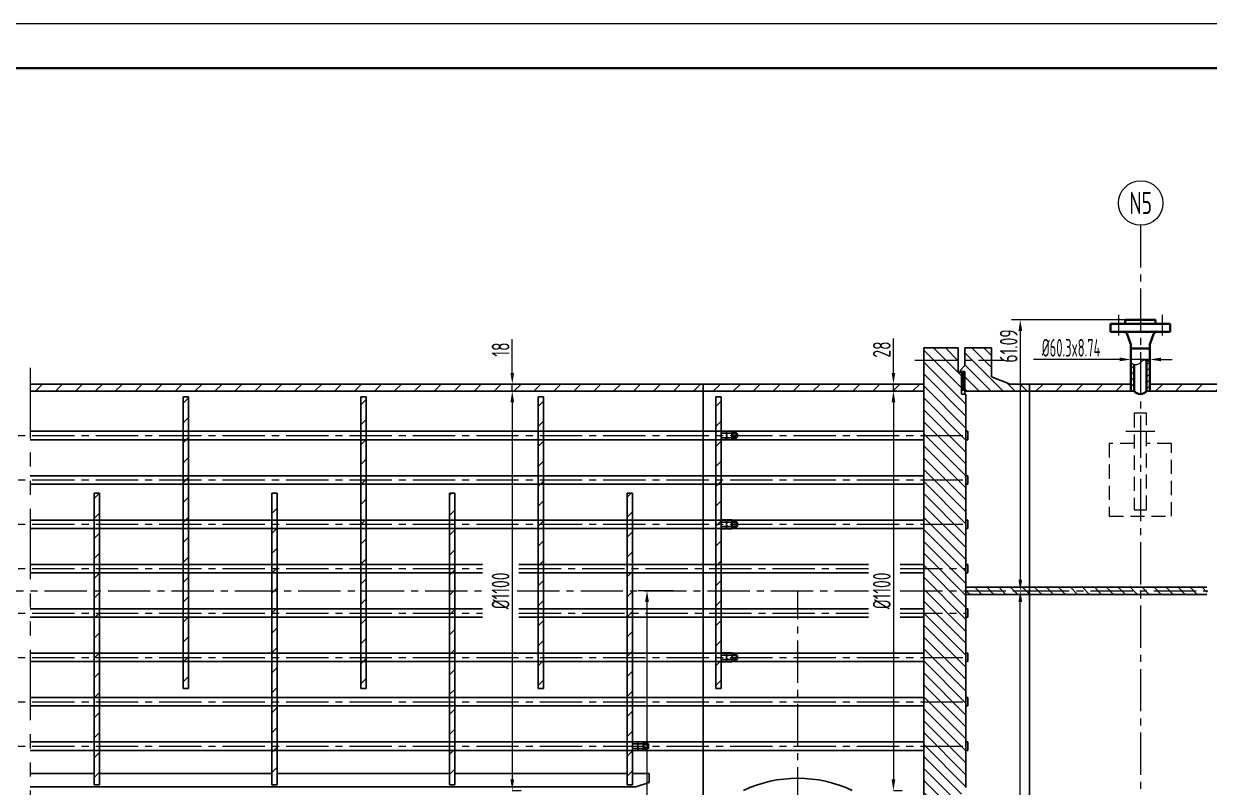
# Model space of a CAD drawing. Header units: millimetres. Extents: x 5765 to 6606, y -201 to 393.
# Drawn here: x 6055.1 to 6322.1, y 221.4 to 393.4 of the extents above; entities that cross this region are included whole.
import ezdxf
from ezdxf.enums import TextEntityAlignment as Align

# ---------------------------------------------------------------- set-up
doc = ezdxf.new("R2010")
doc.units = ezdxf.units.MM
for name, pattern in [('CENTER2', [28.575, 19.05, -3.175, 3.175, -3.175]), ('DASHED2', [9.525, 6.35, -3.175]), ('PHANTOM2', [31.75, 15.875, -3.175, 3.175, -3.175, 3.175, -3.175])]:
    doc.linetypes.add(name, pattern=pattern)
for name, color, linetype, lineweight in [('1粗实线', 7, 'Continuous', 35), ('2细实线', 3, 'Continuous', 13), ('3中心线', 1, 'CENTER2', 13), ('4虚线', 4, 'DASHED2', 13), ('5双点划线', 2, 'PHANTOM2', 13), ('6剖面线', 6, 'Continuous', 13), ('7文本', 2, 'Continuous', 13), ('8标注', 3, 'Continuous', 13), ('9图表', 4, 'Continuous', 13)]:
    doc.layers.add(name, color=color, linetype=linetype, lineweight=lineweight)
doc.styles.add('lanpec', font='bpec_e.shx', dxfattribs={"width": 0.75, "bigfont": 'hztxt.shx'})
doc.styles.add('lanpec-dim', font='bpec_e.shx', dxfattribs={"width": 0.75})
doc.dimstyles.new('lanpec', dxfattribs={"dimtxt": 4, "dimasz": 2.5, "dimexe": 2, "dimexo": 0, "dimtad": 1, "dimdsep": 46, "dimtxsty": 'lanpec-dim', "dimcen": 2.5, "dimclrd": 256, "dimclre": 256, "dimclrt": 256, "dimazin": 0, "dimtfac": 1, "dimtmove": 0, "dimatfit": 3, "dimfxl": 1, "dimlwd": -1, "dimlwe": -1, "dimarcsym": 0})
doc.dimstyles.new('lanpec$0', dxfattribs={"dimscale": 10, "dimtxt": 4, "dimasz": 2.5, "dimexe": 2, "dimexo": 0, "dimtad": 1, "dimdec": 1, "dimdsep": 46, "dimtxsty": 'lanpec-dim', "dimcen": 0.09, "dimclrd": 256, "dimclre": 256, "dimclrt": 256, "dimadec": 1, "dimazin": 0, "dimtfac": 0.707, "dimtdec": 1, "dimtmove": 0, "dimatfit": 3, "dimfxl": 1, "dimarcsym": 0})
pattern_1 = [(45, (5997.5317, 1251.7238), (-2.245064, 2.245064), [])]

# ---------------------------------------------------------------- blocks, each defined once
blk = doc.blocks.new('A1')
at = {"layer": '1粗实线'}
blk.add_lwpolyline([(-816, 10), (-10, 10), (-10, 584), (-816, 584)], close=True, dxfattribs=at)
at = {"layer": '9图表'}
blk.add_lwpolyline([(-841, 0), (0, 0), (0, 594), (-841, 594)], close=True, dxfattribs=at)
blk = doc.blocks.new('*D64')
at = {"layer": '8标注', "transparency": 16777216}
for p, q in [((6165.13, 310.64), (6167.13, 310.64)), ((6165.13, 308.14), (6165.13, 223.14)), ((6165.13, 220.64), (6167.13, 220.64))]:
    blk.add_line(p, q, dxfattribs=at)
for points in [[(6164.72, 308.14), (6165.55, 308.14), (6165.13, 310.64)], [(6164.72, 223.14), (6165.55, 223.14), (6165.13, 220.64)]]:
    blk.add_solid(points, dxfattribs=at)
at = {"layer": 'Defpoints', "color": 0, "transparency": 16777216}
for p in [(6165.13, 310.64), (6165.13, 220.64), (6165.13, 220.64)]:
    blk.add_point(p, dxfattribs=at)
at = {"layer": '8标注', "transparency": 16777216, "insert": (6162.51, 265.64), "char_height": 4, "attachment_point": 5, "rotation": 90, "style": 'lanpec-dim'}
blk.add_mtext('%%C1100', dxfattribs=at)
blk = doc.blocks.new('*D65')
at = {"layer": '8标注', "transparency": 16777216}
for p, q in [((6165.13, 314.74), (6165.13, 322.37)), ((6169.13, 312.24), (6163.13, 312.24)), ((6169.13, 310.64), (6163.13, 310.64)), ((6165.13, 310.64), (6165.13, 312.24)), ((6165.13, 308.14), (6165.13, 305.64))]:
    blk.add_line(p, q, dxfattribs=at)
for points in [[(6164.72, 314.74), (6165.55, 314.74), (6165.13, 312.24)], [(6164.72, 308.14), (6165.55, 308.14), (6165.13, 310.64)]]:
    blk.add_solid(points, dxfattribs=at)
at = {"layer": 'Defpoints', "color": 0, "transparency": 16777216}
for p in [(6165.13, 312.24), (6169.13, 312.24), (6169.13, 310.64)]:
    blk.add_point(p, dxfattribs=at)
at = {"layer": '8标注', "transparency": 16777216, "insert": (6162.51, 320.02), "char_height": 4, "attachment_point": 5, "rotation": 90, "style": 'lanpec-dim'}
blk.add_mtext('18', dxfattribs=at)
blk = doc.blocks.new('管口号')
at = {"layer": '2细实线'}
blk.add_circle((0, 5), 5, dxfattribs=at)
at = {"layer": '7文本', "style": 'lanpec', "width": 0.75}
blk.add_attdef('N', text='', height=5, dxfattribs=at).set_placement((0, 5), align=Align.MIDDLE_CENTER)
blk = doc.blocks.new('*D70')
at = {"layer": '8标注', "transparency": 16777216}
for p, q in [((5853.1, 265.64), (5853.1, 170.43)), ((6358.19, 265.64), (6358.19, 170.43)), ((5855.6, 172.43), (6355.69, 172.43))]:
    blk.add_line(p, q, dxfattribs=at)
for points in [[(5855.6, 172.85), (5855.6, 172.01), (5853.1, 172.43)], [(6355.69, 172.85), (6355.69, 172.01), (6358.19, 172.43)]]:
    blk.add_solid(points, dxfattribs=at)
at = {"layer": 'Defpoints', "color": 0, "transparency": 16777216}
for p in [(5853.1, 265.64), (6358.19, 265.64), (6358.19, 172.43)]:
    blk.add_point(p, dxfattribs=at)
at = {"layer": '8标注', "transparency": 16777216, "insert": (6105.65, 175.05), "char_height": 4, "attachment_point": 5, "style": 'lanpec-dim'}
blk.add_mtext('505.09', dxfattribs=at)
blk = doc.blocks.new('*D52')
at = {"layer": '8标注', "transparency": 16777216}
for p, q in [((6201.42, 265.64), (6193.48, 265.64)), ((6195.48, 198.14), (6195.48, 263.14)), ((6214.39, 195.64), (6193.48, 195.64))]:
    blk.add_line(p, q, dxfattribs=at)
for points in [[(6195.06, 263.14), (6195.9, 263.14), (6195.48, 265.64)], [(6195.06, 198.14), (6195.9, 198.14), (6195.48, 195.64)]]:
    blk.add_solid(points, dxfattribs=at)
at = {"layer": 'Defpoints', "color": 0, "transparency": 16777216}
for p in [(6195.48, 265.64), (6201.42, 265.64), (6214.39, 195.64)]:
    blk.add_point(p, dxfattribs=at)
at = {"layer": '8标注', "transparency": 16777216, "insert": (6192.86, 210.46), "char_height": 4, "attachment_point": 5, "rotation": 90, "style": 'lanpec-dim'}
blk.add_mtext('70', dxfattribs=at)
blk = doc.blocks.new('*D53')
at = {"layer": '8标注', "transparency": 16777216}
for p, q in [((6303.16, 326.73), (6277.56, 326.73)), ((6279.56, 324.23), (6279.56, 268.14)), ((6278.22, 265.64), (6281.56, 265.64))]:
    blk.add_line(p, q, dxfattribs=at)
for points in [[(6279.14, 324.23), (6279.98, 324.23), (6279.56, 326.73)], [(6279.14, 268.14), (6279.98, 268.14), (6279.56, 265.64)]]:
    blk.add_solid(points, dxfattribs=at)
at = {"layer": 'Defpoints', "color": 0, "transparency": 16777216}
for p in [(6303.16, 326.73), (6278.22, 265.64), (6279.56, 265.64)]:
    blk.add_point(p, dxfattribs=at)
at = {"layer": '8标注', "transparency": 16777216, "insert": (6276.94, 320.82), "char_height": 4, "attachment_point": 5, "rotation": 90, "style": 'lanpec-dim'}
blk.add_mtext('61.09', dxfattribs=at)
blk = doc.blocks.new('*D54')
at = {"layer": '8标注', "transparency": 16777216}
for p, q in [((6278.22, 265.64), (6281.56, 265.64)), ((6279.56, 207.05), (6279.56, 263.14)), ((6303.94, 204.55), (6277.56, 204.55))]:
    blk.add_line(p, q, dxfattribs=at)
for points in [[(6279.14, 263.14), (6279.98, 263.14), (6279.56, 265.64)], [(6279.14, 207.05), (6279.98, 207.05), (6279.56, 204.55)]]:
    blk.add_solid(points, dxfattribs=at)
at = {"layer": 'Defpoints', "color": 0, "transparency": 16777216}
for p in [(6278.22, 265.64), (6279.56, 265.64), (6303.94, 204.55)]:
    blk.add_point(p, dxfattribs=at)
at = {"layer": '8标注', "transparency": 16777216, "insert": (6276.94, 213.7), "char_height": 4, "attachment_point": 5, "rotation": 90, "style": 'lanpec-dim'}
blk.add_mtext('61.09', dxfattribs=at)
blk = doc.blocks.new('*D56')
at = {"layer": '8标注', "transparency": 16777216}
for p, q in [((6301.96, 317.78), (6282.56, 317.78)), ((6304.46, 317.78), (6304.46, 319.78)), ((6308.73, 317.78), (6304.46, 317.78)), ((6308.73, 318.84), (6308.73, 315.78)), ((6311.23, 317.78), (6313.73, 317.78))]:
    blk.add_line(p, q, dxfattribs=at)
for points in [[(6301.96, 318.2), (6301.96, 317.37), (6304.46, 317.78)], [(6311.23, 318.2), (6311.23, 317.37), (6308.73, 317.78)]]:
    blk.add_solid(points, dxfattribs=at)
at = {"layer": 'Defpoints', "color": 0, "transparency": 16777216}
for p in [(6304.46, 317.78), (6304.46, 317.78), (6308.73, 318.84)]:
    blk.add_point(p, dxfattribs=at)
at = {"layer": '8标注', "transparency": 16777216, "insert": (6291.01, 320.41), "char_height": 4, "attachment_point": 5, "style": 'lanpec-dim'}
blk.add_mtext('{\\W0.6;%%C60.3x8.74}', dxfattribs=at)
blk = doc.blocks.new('*D72')
at = {"layer": '8标注', "transparency": 16777216}
for p, q in [((6250.98, 310.64), (6252.98, 310.64)), ((6250.98, 308.14), (6250.98, 223.14)), ((6250.98, 220.64), (6252.98, 220.64))]:
    blk.add_line(p, q, dxfattribs=at)
for points in [[(6250.57, 308.14), (6251.4, 308.14), (6250.98, 310.64)], [(6250.57, 223.14), (6251.4, 223.14), (6250.98, 220.64)]]:
    blk.add_solid(points, dxfattribs=at)
at = {"layer": 'Defpoints', "color": 0, "transparency": 16777216}
for p in [(6250.98, 310.64), (6250.98, 220.64), (6250.98, 220.64)]:
    blk.add_point(p, dxfattribs=at)
at = {"layer": '8标注', "transparency": 16777216, "insert": (6248.36, 265.64), "char_height": 4, "attachment_point": 5, "rotation": 90, "style": 'lanpec-dim'}
blk.add_mtext('%%C1100', dxfattribs=at)
blk = doc.blocks.new('*D73')
at = {"layer": '8标注', "transparency": 16777216}
for p, q in [((6250.98, 314.74), (6250.98, 322.53)), ((6254.98, 312.24), (6248.98, 312.24)), ((6254.98, 310.64), (6248.98, 310.64)), ((6250.98, 310.64), (6250.98, 312.24)), ((6250.98, 308.14), (6250.98, 305.64))]:
    blk.add_line(p, q, dxfattribs=at)
for points in [[(6250.57, 314.74), (6251.4, 314.74), (6250.98, 312.24)], [(6250.57, 308.14), (6251.4, 308.14), (6250.98, 310.64)]]:
    blk.add_solid(points, dxfattribs=at)
at = {"layer": 'Defpoints', "color": 0, "transparency": 16777216}
for p in [(6250.98, 312.24), (6254.98, 312.24), (6254.98, 310.64)]:
    blk.add_point(p, dxfattribs=at)
at = {"layer": '8标注', "transparency": 16777216, "insert": (6248.36, 320.02), "char_height": 4, "attachment_point": 5, "rotation": 90, "style": 'lanpec-dim'}
blk.add_mtext('28', dxfattribs=at)

msp = doc.modelspace()

# ---------------------------------------------------------------- hatches: boundary and pattern name
at = {"layer": '6剖面线'}
h = msp.add_hatch(dxfattribs=at)
h.set_pattern_fill('ANSI31', color=256, scale=0.6, angle=90, style=0)
h.set_pattern_definition([(135, (737.68, -334.82), (-1.3470384, -1.3470384), [])])
h.paths.add_polyline_path([(6257.794, 320.391), (6265.594, 320.391), (6265.594, 317.641), (6257.794, 317.641)])
h.paths.add_polyline_path([(6257.794, 312.241), (6257.794, 317.641), (6265.594, 317.641), (6265.594, 314.891), (6266.294, 314.891), (6266.294, 310.891), (6266.294, 309.991), (6267.294, 309.991), (6267.294, 300.641), (6257.794, 300.641)])
h.paths.add_polyline_path([(6257.794, 300.641), (6267.294, 300.641), (6267.294, 290.641), (6257.794, 290.641)])
h.paths.add_polyline_path([(6257.794, 290.641), (6267.294, 290.641), (6267.294, 280.641), (6257.794, 280.641)])
h.paths.add_polyline_path([(6257.794, 280.641), (6267.294, 280.641), (6267.294, 270.641), (6257.794, 270.641)])
h.paths.add_polyline_path([(6257.794, 270.641), (6267.294, 270.641), (6267.294, 265.641), (6257.794, 265.641)])
h.paths.add_polyline_path([(6257.794, 265.641), (6267.294, 265.641), (6267.294, 260.641), (6257.794, 260.641)])
h.paths.add_polyline_path([(6257.794, 260.641), (6267.294, 260.641), (6267.294, 250.641), (6257.794, 250.641)])
h.paths.add_polyline_path([(6257.794, 250.641), (6267.294, 250.641), (6267.294, 240.641), (6257.794, 240.641)])
h.paths.add_polyline_path([(6257.794, 240.641), (6267.294, 240.641), (6267.294, 230.641), (6257.794, 230.641)])
h.paths.add_polyline_path([(6257.794, 230.641), (6267.294, 230.641), (6267.294, 221.291), (6266.294, 221.291), (6266.294, 216.391), (6265.594, 216.391), (6265.594, 213.641), (6257.794, 213.641)])
h.paths.add_polyline_path([(6257.794, 213.641), (6265.594, 213.641), (6265.594, 210.891), (6257.794, 210.891)])
h = msp.add_hatch(dxfattribs=at)
h.set_pattern_fill('ANSI31', color=256, scale=0.6, angle=90, style=0)
h.set_pattern_definition([(135, (-65366.1116, -31465.072), (-1.34703842, -1.34703842), [])])
h.paths.add_polyline_path([(6267.094, 317.641), (6267.094, 320.391), (6273.094, 320.391), (6273.094, 317.641)])
h.paths.add_polyline_path([(6273.094, 317.641), (6273.094, 313.841), (6277.294, 312.241), (6281.594, 312.241), (6281.594, 310.641), (6267.094, 310.641), (6267.094, 315.041), (6266.094, 315.041), (6266.094, 315.391), (6267.094, 316.391), (6267.094, 317.641)])
h = msp.add_hatch(dxfattribs=at)
h.set_pattern_fill('ANSI31', color=256, scale=0.3, style=0)
h.set_pattern_definition([(45, (4366.41915, 1250.8728), (-0.6735192, 0.6735192), [])])
h.paths.add_polyline_path([(6308.01, 317.58, -0.1674325), (6308.73, 317.092), (6308.73, 310.641), (6308.01, 310.641)])
h.paths.add_polyline_path([(6304.458, 317.092, 0.1674325), (6305.178, 316.604), (6305.178, 310.641), (6304.458, 310.641)])
h = msp.add_hatch(dxfattribs=at)
h.set_pattern_fill('ANSI37', color=256, scale=0.1, style=0)
h.set_pattern_definition([(45, (4729.71433, 1244.5037), (-0.224506403, 0.224506403), []), (135, (4729.71433, 1244.5037), (-0.224506403, -0.224506403), [])])
h.paths.add_polyline_path([(6267.094, 310.891), (6266.294, 310.891), (6266.294, 314.891), (6267.094, 314.891)])
h = msp.add_hatch(dxfattribs=at)
h.set_pattern_fill('ANSI31', color=256, style=0)
h.set_pattern_definition(pattern_1)
h.paths.add_polyline_path([(6231.589, 312.241), (6231.589, 310.641), (6257.794, 310.641), (6257.794, 312.241)])
h.paths.add_polyline_path([(6231.589, 310.641), (6231.589, 312.241), (6056.542, 312.241), (6056.542, 310.641)])
h = msp.add_hatch(dxfattribs=at)
h.set_pattern_fill('ANSI31', color=256, style=0)
h.set_pattern_definition([(45, (6011.8317, 1251.7238), (-2.245064, 2.245064), [])])
h.paths.add_polyline_path([(6308.73, 312.241), (6308.73, 310.641), (6331.594, 310.641), (6331.594, 312.241)])
h.paths.add_polyline_path([(6304.458, 310.641), (6304.458, 312.241), (6281.594, 312.241), (6281.594, 310.641)])
h = msp.add_hatch(dxfattribs=at)
h.set_pattern_fill('ANSI31', color=256, style=0)
h.set_pattern_definition(pattern_1)
h.paths.add_polyline_path([(6090.994, 243.641), (6092.194, 243.641), (6092.194, 309.341), (6090.994, 309.341)])
h = msp.add_hatch(dxfattribs=at)
h.set_pattern_fill('ANSI31', color=256, style=0)
h.set_pattern_definition(pattern_1)
h.paths.add_polyline_path([(6130.994, 243.641), (6132.194, 243.641), (6132.194, 309.341), (6130.994, 309.341)])
h = msp.add_hatch(dxfattribs=at)
h.set_pattern_fill('ANSI31', color=256, style=0)
h.set_pattern_definition(pattern_1)
h.paths.add_polyline_path([(6170.994, 243.641), (6172.194, 243.641), (6172.194, 309.341), (6170.994, 309.341)])
h = msp.add_hatch(dxfattribs=at)
h.set_pattern_fill('ANSI31', color=256, style=0)
h.set_pattern_definition([(45, (6037.5317, 1251.7238), (-2.245064, 2.245064), [])])
h.paths.add_polyline_path([(6210.994, 243.641), (6212.194, 243.641), (6212.194, 309.341), (6210.994, 309.341)])
h = msp.add_hatch(dxfattribs=at)
h.set_pattern_fill('ANSI31', color=256, style=0)
h.set_pattern_definition([(45, (6071.7434, 264.7136), (-2.24506, 2.24506), [])])
h.paths.add_polyline_path([(6072.194, 265.641), (6070.994, 265.641), (6070.994, 262.141), (6072.194, 262.141)])
h.paths.add_polyline_path([(6072.194, 262.141), (6070.994, 262.141), (6070.994, 255.641), (6072.194, 255.641)])
h.paths.add_polyline_path([(6072.194, 255.641), (6070.994, 255.641), (6070.994, 245.641), (6072.194, 245.641)])
h.paths.add_polyline_path([(6072.194, 245.641), (6070.994, 245.641), (6070.994, 235.641), (6072.194, 235.641)])
h.paths.add_polyline_path([(6072.194, 235.641), (6070.994, 235.641), (6070.994, 226.891), (6072.194, 226.891)])
h.paths.add_polyline_path([(6072.194, 226.891), (6070.994, 226.891), (6070.994, 221.941), (6072.194, 221.941)])
h.paths.add_polyline_path([(6072.194, 287.641), (6070.994, 287.641), (6070.994, 285.641), (6072.194, 285.641)])
h.paths.add_polyline_path([(6072.194, 285.641), (6070.994, 285.641), (6070.994, 275.641), (6072.194, 275.641)])
h.paths.add_polyline_path([(6072.194, 275.641), (6070.994, 275.641), (6070.994, 269.141), (6072.194, 269.141)])
h.paths.add_polyline_path([(6072.194, 269.141), (6070.994, 269.141), (6070.994, 265.641), (6072.194, 265.641)])
h = msp.add_hatch(dxfattribs=at)
h.set_pattern_fill('ANSI31', color=256, style=0)
h.set_pattern_definition(pattern_1)
h.paths.add_polyline_path([(6112.194, 287.641), (6110.994, 287.641), (6110.994, 221.941), (6112.194, 221.941)])
h = msp.add_hatch(dxfattribs=at)
h.set_pattern_fill('ANSI31', color=256, style=0)
h.set_pattern_definition(pattern_1)
h.paths.add_polyline_path([(6152.194, 287.641), (6150.994, 287.641), (6150.994, 221.941), (6152.194, 221.941)])
h = msp.add_hatch(dxfattribs=at)
h.set_pattern_fill('ANSI31', color=256, style=0)
h.set_pattern_definition(pattern_1)
h.paths.add_polyline_path([(6192.194, 287.641), (6190.994, 287.641), (6190.994, 221.941), (6192.194, 221.941)])
h = msp.add_hatch(dxfattribs=at)
h.set_pattern_fill('ANSI31', color=256, scale=0.6, angle=90, style=0)
h.set_pattern_definition([(135, (-1030.18, 19.81), (-1.3470384, -1.3470384), [])])
edge = h.paths.add_edge_path()
edge.add_ellipse((6334.094, 265.641), major_axis=(0, 45), ratio=0.5, start_angle=270, end_angle=271.01865, ccw=False)
edge.add_line((6356.594, 265.641), (6334.094, 265.641))
edge.add_line((6334.094, 265.641), (6334.094, 266.441))
edge.add_line((6334.094, 266.441), (6356.59, 266.441))
edge = h.paths.add_edge_path()
edge.add_ellipse((6334.094, 265.641), major_axis=(0, 45), ratio=0.5, start_angle=268.98135, end_angle=270, ccw=False)
edge.add_line((6356.59, 264.841), (6334.094, 264.841))
edge.add_line((6334.094, 264.841), (6334.094, 265.641))
edge.add_line((6334.094, 265.641), (6356.594, 265.641))
h.paths.add_polyline_path([(6267.294, 266.441), (6321.56, 266.441), (6321.56, 265.641), (6267.294, 265.641)])
h.paths.add_polyline_path([(6267.294, 265.641), (6321.56, 265.641), (6321.56, 264.841), (6267.294, 264.841)])
h.paths.add_polyline_path([(6328.59, 265.641), (6328.59, 264.841), (6334.094, 264.841), (6334.094, 265.641)])
h.paths.add_polyline_path([(6328.59, 266.441), (6328.59, 265.641), (6334.094, 265.641), (6334.094, 266.441)])

# ---------------------------------------------------------------- linework, layer by layer
for p, q in [((6257.794, 320.391), (6257.794, 312.241)), ((6257.794, 320.391), (6265.594, 320.391)), ((6257.794, 320.391), (6257.794, 312.241)), ((6265.594, 314.891), (6265.594, 320.391)), ((6267.094, 320.391), (6267.094, 316.391)), ((6273.094, 320.391), (6267.094, 320.391)), ((6273.094, 320.391), (6273.094, 313.841)), ((6266.094, 315.391), (6267.094, 316.391)), ((6266.094, 315.391), (6266.094, 314.891)), ((6266.294, 314.891), (6265.594, 314.891)), ((6266.294, 314.891), (6265.594, 314.891)), ((6266.094, 315.041), (6267.094, 315.041)), ((6266.294, 314.891), (6266.294, 309.991)), ((6267.094, 315.041), (6267.094, 309.991)), ((6277.294, 312.241), (6273.094, 313.841)), ((6056.542, 312.241), (6231.589, 312.241)), ((6056.542, 310.641), (6230.869, 310.641)), ((6208.127, 312.241), (6208.127, 219.041)), ((6230.869, 310.641), (6257.794, 310.641)), ((6231.589, 312.241), (6257.794, 312.241)), ((6257.794, 219.041), (6257.794, 312.241)), ((6257.794, 312.241), (6257.794, 210.891)), ((6267.294, 309.991), (6266.294, 309.991)), ((6281.594, 310.641), (6267.094, 310.641)), ((6267.294, 309.991), (6267.294, 221.291)), ((6281.594, 312.241), (6277.294, 312.241)), ((6281.594, 312.241), (6281.594, 265.641)), ((6304.458, 312.241), (6281.594, 312.241)), ((6305.178, 310.641), (6281.594, 310.641)), ((6331.594, 310.641), (6308.01, 310.641)), ((6331.594, 312.241), (6308.73, 312.241)), ((6090.994, 243.641), (6090.994, 309.341)), ((6090.994, 309.341), (6092.194, 309.341)), ((6092.194, 243.641), (6092.194, 309.341)), ((6130.994, 243.641), (6130.994, 309.341)), ((6130.994, 309.341), (6132.194, 309.341)), ((6132.194, 243.641), (6132.194, 309.341)), ((6170.994, 243.641), (6170.994, 309.341)), ((6170.994, 309.341), (6172.194, 309.341)), ((6172.194, 243.641), (6172.194, 309.341)), ((6210.994, 243.641), (6210.994, 309.341)), ((6210.994, 309.341), (6212.194, 309.341)), ((6212.194, 243.641), (6212.194, 309.341)), ((6056.542, 301.591), (6257.794, 301.591)), ((6056.542, 299.691), (6257.794, 299.691)), ((6212.194, 301.591), (6216.044, 301.591)), ((6212.194, 299.891), (6212.194, 301.391)), ((6212.194, 299.691), (6216.044, 299.691)), ((6213.343, 301.641), (6212.265, 301.641)), ((6213.343, 301.141), (6212.265, 301.141)), ((6213.343, 300.141), (6212.265, 300.141)), ((6213.343, 299.641), (6212.265, 299.641)), ((6213.414, 299.891), (6213.414, 301.391)), ((6213.414, 299.891), (6213.414, 301.391)), ((6214.563, 301.641), (6213.485, 301.641)), ((6214.563, 301.141), (6213.485, 301.141)), ((6214.563, 300.141), (6213.485, 300.141)), ((6214.563, 299.641), (6213.485, 299.641)), ((6214.634, 299.891), (6214.634, 301.391)), ((6214.634, 301.241), (6215.634, 301.241)), ((6214.634, 301.041), (6215.834, 301.041)), ((6215.834, 300.241), (6214.634, 300.241)), ((6215.634, 300.041), (6214.634, 300.041)), ((6215.634, 301.241), (6215.834, 301.041)), ((6215.634, 301.241), (6215.634, 300.041)), ((6215.834, 300.241), (6215.634, 300.041)), ((6215.834, 301.041), (6215.834, 300.241)), ((6267.744, 301.591), (6267.294, 301.591)), ((6267.744, 299.691), (6267.294, 299.691)), ((6267.744, 301.591), (6267.744, 299.691)), ((6056.542, 291.591), (6257.794, 291.591)), ((6267.744, 291.591), (6267.294, 291.591)), ((6267.744, 291.591), (6267.744, 289.691)), ((6056.542, 289.691), (6257.794, 289.691)), ((6267.744, 289.691), (6267.294, 289.691)), ((6070.994, 287.641), (6070.994, 221.941)), ((6070.994, 287.641), (6072.194, 287.641)), ((6072.194, 287.641), (6072.194, 221.941)), ((6110.994, 287.641), (6110.994, 221.941)), ((6110.994, 287.641), (6112.194, 287.641)), ((6112.194, 287.641), (6112.194, 221.941)), ((6150.994, 287.641), (6150.994, 221.941)), ((6150.994, 287.641), (6152.194, 287.641)), ((6152.194, 287.641), (6152.194, 221.941)), ((6190.994, 221.941), (6190.994, 287.641)), ((6190.994, 287.641), (6192.194, 287.641)), ((6192.194, 221.941), (6192.194, 287.641)), ((6056.542, 281.591), (6257.794, 281.591)), ((6212.194, 281.591), (6216.044, 281.591)), ((6212.194, 279.891), (6212.194, 281.391)), ((6213.343, 281.641), (6212.265, 281.641)), ((6213.343, 281.141), (6212.265, 281.141)), ((6213.414, 279.891), (6213.414, 281.391)), ((6213.414, 279.891), (6213.414, 281.391)), ((6214.563, 281.641), (6213.485, 281.641)), ((6214.563, 281.141), (6213.485, 281.141)), ((6214.634, 279.891), (6214.634, 281.391)), ((6214.634, 281.241), (6215.634, 281.241)), ((6214.634, 281.041), (6215.834, 281.041)), ((6215.634, 281.241), (6215.834, 281.041)), ((6215.634, 281.241), (6215.634, 280.041)), ((6215.834, 281.041), (6215.834, 280.241)), ((6267.744, 281.591), (6267.294, 281.591)), ((6267.744, 281.591), (6267.744, 279.691)), ((6056.542, 279.691), (6257.794, 279.691)), ((6212.194, 279.691), (6216.044, 279.691)), ((6213.343, 280.141), (6212.265, 280.141)), ((6213.343, 279.641), (6212.265, 279.641)), ((6214.563, 280.141), (6213.485, 280.141)), ((6214.563, 279.641), (6213.485, 279.641)), ((6215.834, 280.241), (6214.634, 280.241)), ((6215.634, 280.041), (6214.634, 280.041)), ((6215.834, 280.241), (6215.634, 280.041)), ((6267.744, 279.691), (6267.294, 279.691)), ((6056.542, 271.591), (6158.431, 271.591)), ((6166.591, 271.591), (6245.36, 271.591)), ((6252.5, 271.591), (6257.794, 271.591)), ((6267.744, 271.591), (6267.294, 271.591)), ((6267.744, 271.591), (6267.744, 269.691)), ((6056.542, 269.691), (6158.431, 269.691)), ((6166.591, 269.691), (6245.36, 269.691)), ((6252.5, 269.691), (6257.794, 269.691)), ((6267.744, 269.691), (6267.294, 269.691)), ((6321.56, 266.441), (6267.294, 266.441)), ((6321.56, 264.841), (6267.294, 264.841)), ((6281.594, 265.641), (6281.594, 219.041)), ((6056.542, 261.591), (6158.431, 261.591)), ((6056.542, 259.691), (6158.431, 259.691)), ((6166.591, 261.591), (6245.36, 261.591)), ((6166.591, 259.691), (6245.36, 259.691)), ((6252.5, 261.591), (6257.794, 261.591)), ((6252.5, 259.691), (6257.794, 259.691)), ((6267.744, 261.591), (6267.294, 261.591)), ((6267.744, 259.691), (6267.294, 259.691)), ((6267.744, 259.691), (6267.744, 261.591)), ((6056.542, 251.591), (6257.794, 251.591)), ((6212.194, 251.591), (6216.044, 251.591)), ((6212.194, 251.391), (6212.194, 249.891)), ((6213.343, 251.641), (6212.265, 251.641)), ((6213.343, 251.141), (6212.265, 251.141)), ((6213.414, 251.391), (6213.414, 249.891)), ((6213.414, 251.391), (6213.414, 249.891)), ((6214.563, 251.641), (6213.485, 251.641)), ((6214.563, 251.141), (6213.485, 251.141)), ((6214.634, 251.391), (6214.634, 249.891)), ((6215.634, 251.241), (6214.634, 251.241)), ((6215.834, 251.041), (6214.634, 251.041)), ((6215.834, 251.041), (6215.634, 251.241)), ((6215.634, 250.041), (6215.634, 251.241)), ((6215.834, 250.241), (6215.834, 251.041)), ((6267.744, 251.591), (6267.294, 251.591)), ((6267.744, 249.691), (6267.744, 251.591)), ((6056.542, 249.691), (6257.794, 249.691)), ((6212.194, 249.691), (6216.044, 249.691)), ((6213.343, 250.141), (6212.265, 250.141)), ((6213.343, 249.641), (6212.265, 249.641)), ((6214.563, 250.141), (6213.485, 250.141)), ((6214.563, 249.641), (6213.485, 249.641)), ((6214.634, 250.241), (6215.834, 250.241)), ((6214.634, 250.041), (6215.634, 250.041)), ((6215.634, 250.041), (6215.834, 250.241)), ((6267.744, 249.691), (6267.294, 249.691)), ((6090.994, 243.641), (6092.194, 243.641)), ((6130.994, 243.641), (6132.194, 243.641)), ((6170.994, 243.641), (6172.194, 243.641)), ((6210.994, 243.641), (6212.194, 243.641)), ((6056.542, 241.591), (6257.794, 241.591)), ((6267.744, 241.591), (6267.294, 241.591)), ((6267.744, 239.691), (6267.744, 241.591)), ((6056.542, 239.691), (6257.794, 239.691)), ((6267.744, 239.691), (6267.294, 239.691)), ((6056.542, 231.591), (6257.794, 231.591)), ((6056.542, 229.691), (6257.794, 229.691)), ((6192.194, 231.591), (6196.044, 231.591)), ((6192.194, 231.391), (6192.194, 229.891)), ((6192.194, 229.691), (6196.044, 229.691)), ((6193.343, 231.641), (6192.265, 231.641)), ((6193.343, 231.141), (6192.265, 231.141)), ((6193.343, 230.141), (6192.265, 230.141)), ((6193.414, 231.391), (6193.414, 229.891)), ((6193.414, 231.391), (6193.414, 229.891)), ((6194.563, 231.641), (6193.485, 231.641)), ((6194.563, 231.141), (6193.485, 231.141)), ((6194.563, 230.141), (6193.485, 230.141)), ((6194.634, 231.391), (6194.634, 229.891)), ((6195.634, 231.241), (6194.634, 231.241)), ((6195.834, 231.041), (6194.634, 231.041)), ((6194.634, 230.241), (6195.834, 230.241)), ((6194.634, 230.041), (6195.634, 230.041)), ((6195.834, 231.041), (6195.634, 231.241)), ((6195.634, 230.041), (6195.634, 231.241)), ((6195.634, 230.041), (6195.834, 230.241)), ((6195.834, 230.241), (6195.834, 231.041)), ((6267.744, 231.591), (6267.294, 231.591)), ((6267.744, 229.691), (6267.294, 229.691)), ((6267.744, 229.691), (6267.744, 231.591)), ((6193.343, 229.641), (6192.265, 229.641)), ((6194.563, 229.641), (6193.485, 229.641)), ((6056.542, 224.441), (6070.994, 224.441)), ((6072.194, 224.441), (6110.994, 224.441)), ((6112.194, 224.441), (6150.994, 224.441)), ((6152.194, 224.441), (6190.994, 224.441)), ((6192.194, 224.441), (6195.994, 224.441)), ((6192.194, 224.441), (6195.994, 224.441)), ((6195.994, 224.441), (6195.994, 222.441)), ((6070.994, 221.941), (6072.194, 221.941)), ((6110.994, 221.941), (6112.194, 221.941)), ((6150.994, 221.941), (6152.194, 221.941)), ((6190.994, 221.941), (6192.194, 221.941)), ((6195.994, 222.441), (6192.994, 221.441)), ((6192.994, 221.441), (6056.542, 221.441))]:
    msp.add_line(p, q)
msp.add_lwpolyline([(6266.294, 314.891), (6267.094, 314.891), (6267.094, 310.891), (6266.294, 310.891), (6266.294, 314.891)])
for centre, radius, start, end in [((6212.67, 301.391), 0.477, 148.35948, 211.64052), ((6213.994, 300.641), 1.8, 163.87238, 196.12762), ((6212.67, 299.891), 0.477, 148.35948, 211.64052), ((6212.937, 301.391), 0.477, 328.35948, 31.64052), ((6211.614, 300.641), 1.8, 343.87238, 16.12762), ((6212.937, 299.891), 0.477, 328.35948, 31.64052), ((6213.89, 301.391), 0.477, 148.35948, 211.64052), ((6215.214, 300.641), 1.8, 163.87238, 196.12762), ((6213.89, 299.891), 0.477, 148.35948, 211.64052), ((6214.157, 301.391), 0.477, 328.35948, 31.64052), ((6212.834, 300.641), 1.8, 343.87238, 16.12762), ((6214.157, 299.891), 0.477, 328.35948, 31.64052), ((6212.67, 281.391), 0.477, 148.35948, 211.64052), ((6213.994, 280.641), 1.8, 163.87238, 196.12762), ((6212.937, 281.391), 0.477, 328.35948, 31.64052), ((6211.614, 280.641), 1.8, 343.87238, 16.12762), ((6213.89, 281.391), 0.477, 148.35948, 211.64052), ((6215.214, 280.641), 1.8, 163.87238, 196.12762), ((6214.157, 281.391), 0.477, 328.35948, 31.64052), ((6212.834, 280.641), 1.8, 343.87238, 16.12762), ((6212.67, 279.891), 0.477, 148.35948, 211.64052), ((6212.937, 279.891), 0.477, 328.35948, 31.64052), ((6213.89, 279.891), 0.477, 148.35948, 211.64052), ((6214.157, 279.891), 0.477, 328.35948, 31.64052), ((6212.67, 251.391), 0.477, 148.35948, 211.64052), ((6213.994, 250.641), 1.8, 163.87238, 196.12762), ((6212.937, 251.391), 0.477, 328.35948, 31.64052), ((6211.614, 250.641), 1.8, 343.87238, 16.12762), ((6213.89, 251.391), 0.477, 148.35948, 211.64052), ((6215.214, 250.641), 1.8, 163.87238, 196.12762), ((6214.157, 251.391), 0.477, 328.35948, 31.64052), ((6212.834, 250.641), 1.8, 343.87238, 16.12762), ((6212.67, 249.891), 0.477, 148.35948, 211.64052), ((6212.937, 249.891), 0.477, 328.35948, 31.64052), ((6213.89, 249.891), 0.477, 148.35948, 211.64052), ((6214.157, 249.891), 0.477, 328.35948, 31.64052), ((6192.67, 231.391), 0.477, 148.35948, 211.64052), ((6193.994, 230.641), 1.8, 163.87238, 196.12762), ((6192.67, 229.891), 0.477, 148.35948, 211.64052), ((6192.937, 231.391), 0.477, 328.35948, 31.64052), ((6191.614, 230.641), 1.8, 343.87238, 16.12762), ((6192.937, 229.891), 0.477, 328.35948, 31.64052), ((6193.89, 231.391), 0.477, 148.35948, 211.64052), ((6195.214, 230.641), 1.8, 163.87238, 196.12762), ((6193.89, 229.891), 0.477, 148.35948, 211.64052), ((6194.157, 231.391), 0.477, 328.35948, 31.64052), ((6192.834, 230.641), 1.8, 343.87238, 16.12762), ((6194.157, 229.891), 0.477, 328.35948, 31.64052), ((6229.453, 194.93), 28.48, 64.52399, 115.47601)]:
    msp.add_arc(centre, radius, start, end)
at = {"layer": '1粗实线', "ltscale": 0.5}
for p, q in [((6299.874, 325.787), (6313.314, 325.787)), ((6299.874, 325.787), (6299.874, 323.995)), ((6303.162, 326.727), (6310.026, 326.727)), ((6303.162, 326.727), (6303.162, 325.787)), ((6310.026, 326.727), (6310.026, 325.787)), ((6313.314, 325.787), (6313.314, 323.995)), ((6313.314, 323.995), (6299.874, 323.995)), ((6303.625, 323.472), (6304.408, 321.353)), ((6309.562, 323.472), (6308.779, 321.353)), ((6304.458, 321.076), (6304.458, 320.227)), ((6308.73, 321.076), (6308.73, 320.227)), ((6308.73, 320.227), (6304.458, 320.227)), ((6304.458, 320.227), (6304.458, 310.641)), ((6308.73, 320.227), (6308.73, 310.641)), ((6305.178, 316.604), (6305.178, 310.641)), ((6308.01, 310.641), (6308.01, 317.58))]:
    msp.add_line(p, q, dxfattribs=at)
for centre, radius, start, end in [((6302.875, 323.195), 0.8, 20.28013, 90), ((6310.313, 323.195), 0.8, 90, 159.71987), ((6303.658, 321.076), 0.8, 0, 20.28013), ((6309.53, 321.076), 0.8, 159.71987, 180), ((6306.594, 311.844), 1.858, 220.35736, 319.64264)]:
    msp.add_arc(centre, radius, start, end, dxfattribs=at)
at = {"layer": '2细实线'}
msp.add_lwpolyline([(6308.73, 317.092, 0.5), (6306.594, 317.092, -0.5), (6304.458, 317.092, -0.5)], format="xyb", dxfattribs=at)
at = {"layer": '3中心线', "ltscale": 0.5}
for p, q in [((6306.594, 348.03), (6306.594, 167.132)), ((6301.642, 327.805), (6301.642, 323.195)), ((6311.546, 327.805), (6311.546, 323.195)), ((6255.827, 317.641), (6275.765, 317.641)), ((5942.733, 300.641), (6267.744, 300.641)), ((6303.363, 301.645), (6309.824, 301.645)), ((5942.733, 290.641), (6267.744, 290.641)), ((5942.733, 280.641), (6267.744, 280.641)), ((5942.733, 270.641), (6158.431, 270.641)), ((6166.591, 270.641), (6245.36, 270.641)), ((6252.5, 270.641), (6267.294, 270.641)), ((5931.21, 265.641), (6158.431, 265.641)), ((6166.251, 265.641), (6245.36, 265.641)), ((6229.453, 216.362), (6229.453, 265.641)), ((6252.5, 265.641), (6321.83, 265.641)), ((5942.733, 260.641), (6158.431, 260.641)), ((6166.591, 260.641), (6245.36, 260.641)), ((6252.5, 260.641), (6267.294, 260.641)), ((5942.733, 250.641), (6267.744, 250.641)), ((5942.733, 240.641), (6267.744, 240.641)), ((5942.733, 230.641), (6267.744, 230.641))]:
    msp.add_line(p, q, dxfattribs=at)
at = {"layer": '4虚线', "ltscale": 0.5}
for p, q in [((6307.994, 305.645), (6305.194, 305.645)), ((6305.194, 305.645), (6305.194, 283.923)), ((6307.994, 283.923), (6307.994, 305.645)), ((6305.194, 298.848), (6299.594, 298.848)), ((6299.594, 298.848), (6299.594, 282.458)), ((6313.594, 298.848), (6307.994, 298.848)), ((6313.594, 282.458), (6313.594, 298.848)), ((6305.194, 283.923), (6307.994, 283.923)), ((6299.594, 282.458), (6313.594, 282.458))]:
    msp.add_line(p, q, dxfattribs=at)
at = {"layer": '5双点划线'}
msp.add_line((6056.542, 315.863), (6056.542, 215.419), dxfattribs=at)

# ---------------------------------------------------------------- block references
at = {"layer": '2细实线'}
msp.add_blockref('A1', (6606.028, -200.559), dxfattribs=at)
at = {"layer": '8标注'}
msp.add_blockref('管口号', (6306.677, 348.029), dxfattribs=at).add_auto_attribs({'N': 'N5'})

# ---------------------------------------------------------------- dimensions: what is measured, and where the dimension line sits
for base, p1, p2, angle, picture, middle in [((6279.56, 265.641), (6303.162, 326.727), (6278.22, 265.641), 270, '*D53', (6279.56, 320.82)), ((6195.48, 265.641), (6214.387, 195.641), (6201.423, 265.641), 90, '*D52', (6195.48, 210.462)), ((6279.56, 265.641), (6303.943, 204.555), (6278.22, 265.641), 90, '*D54', (6279.56, 213.7))]:
    dim = msp.add_linear_dim(base=base, p1=p1, p2=p2, angle=angle, dimstyle='lanpec$0', override={"dimscale": 1, "dimdec": 2, "dimcen": 2.5, "dimadec": 2, "dimtfac": 1, "dimtdec": 2, "dimlwd": 65535, "dimlwe": 65535}, dxfattribs=at)
    dim.commit()
    dim.dimension.update_dxf_attribs({"geometry": picture, "text_midpoint": middle, "dimtype": 160})
for base, p1, p2, angle, text, picture, middle in [((6165.133, 312.241), (6169.133, 310.641), (6169.133, 312.241), 90, '18', '*D65', (6165.133, 320.018)), ((6250.983, 312.241), (6254.983, 310.641), (6254.983, 312.241), 90, '28', '*D73', (6250.983, 320.018)), ((6304.458, 317.784), (6308.73, 318.842), (6304.458, 317.784), 180, '{\\W0.6;%%C60.3x8.74}', '*D56', (6291.011, 317.784))]:
    dim = msp.add_linear_dim(base=base, p1=p1, p2=p2, angle=angle, text=text, dimstyle='lanpec', dxfattribs=at)
    dim.commit()
    dim.dimension.update_dxf_attribs({"geometry": picture, "text_midpoint": middle, "dimtype": 160})
for base, p1, p2, picture, middle in [((6165.133, 220.641), (6165.133, 310.641), (6165.133, 220.641), '*D64', (6162.508, 265.641)), ((6250.983, 220.641), (6250.983, 310.641), (6250.983, 220.641), '*D72', (6248.358, 265.641))]:
    dim = msp.add_linear_dim(base=base, p1=p1, p2=p2, angle=90, text='%%C1100', dimstyle='lanpec', dxfattribs=at)
    dim.commit()
    dim.dimension.update_dxf_attribs({"geometry": picture, "text_midpoint": middle})
dim = msp.add_linear_dim(base=(6358.194, 172.43), p1=(5853.103, 265.641), p2=(6358.194, 265.641), dimstyle='lanpec$0', override={"dimscale": 1, "dimdec": 2, "dimcen": 2.5, "dimadec": 2, "dimtfac": 1, "dimtdec": 2, "dimlwd": 65535, "dimlwe": 65535}, dxfattribs=at)
dim.commit()
dim.dimension.update_dxf_attribs({"geometry": '*D70', "text_midpoint": (6105.648, 175.055)})

doc.saveas('drawing.dxf')
